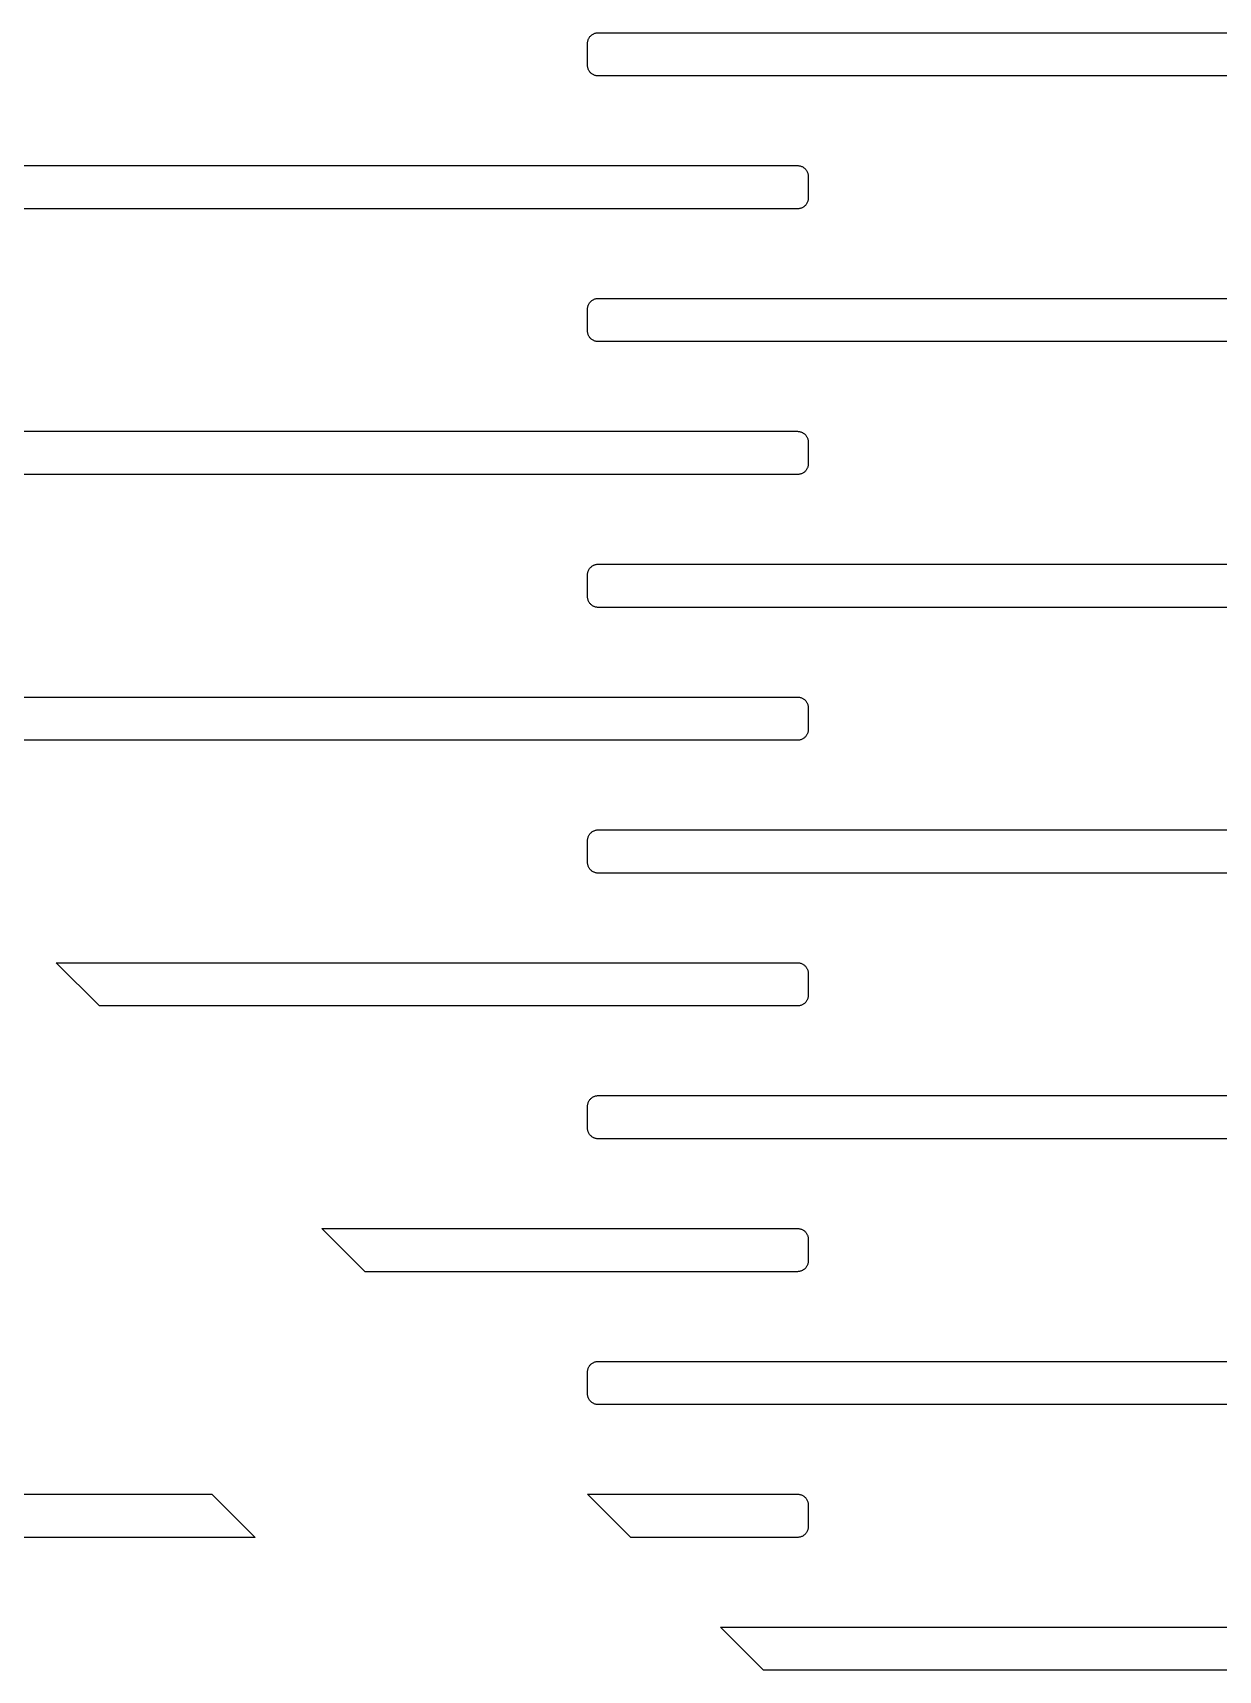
# Model space of a CAD drawing. Header units: metres. Extents: x -218 to 218, y -218 to 218.
# Drawn here: x 38.97 to 74.67, y -55.32 to -6.02 of the extents above; entities that cross this region are included whole.
import ezdxf

# ---------------------------------------------------------------- set-up
doc = ezdxf.new("R2010")
doc.units = ezdxf.units.M

msp = doc.modelspace()

# ---------------------------------------------------------------- linework, layer by layer
for p, q in [((55.6778, -6.3472), (55.6784, -6.32678)), ((55.6778, -6.99719), (55.6778, -6.3472)), ((55.6784, -6.32678), (55.6804, -6.30646)), ((55.6804, -6.30646), (55.6835, -6.2863)), ((55.6835, -6.2863), (55.688, -6.26637)), ((55.688, -6.26637), (55.6937, -6.24677)), ((55.6937, -6.24677), (55.7006, -6.22755)), ((55.7006, -6.22755), (55.7087, -6.20882)), ((55.7087, -6.20882), (55.718, -6.19063)), ((55.718, -6.19063), (55.7284, -6.17305)), ((55.7284, -6.17305), (55.7399, -6.15616)), ((55.7399, -6.15616), (55.7524, -6.14003)), ((55.7524, -6.14003), (55.7659, -6.12471)), ((55.7659, -6.12471), (55.7803, -6.11028)), ((55.7803, -6.11028), (55.7956, -6.09677)), ((55.7956, -6.09677), (55.8118, -6.08426)), ((55.8118, -6.08426), (55.8286, -6.07278)), ((55.8286, -6.07278), (55.8462, -6.06239)), ((55.8462, -6.06239), (55.8644, -6.05313)), ((55.8644, -6.05313), (55.8831, -6.04501)), ((55.8831, -6.04501), (55.9024, -6.0381)), ((55.9024, -6.0381), (55.922, -6.03241)), ((55.922, -6.03241), (55.9419, -6.02795)), ((55.9419, -6.02795), (55.9621, -6.02477)), ((55.9621, -6.02477), (55.9824, -6.02284)), ((55.9824, -6.02284), (56.0028, -6.0222)), ((56.0028, -6.0222), (87.0028, -6.0222)), ((55.6784, -7.01759), (55.6778, -6.99719)), ((55.6804, -7.03793), (55.6784, -7.01759)), ((55.6835, -7.05809), (55.6804, -7.03793)), ((55.688, -7.07802), (55.6835, -7.05809)), ((55.6937, -7.09763), (55.688, -7.07802)), ((55.7006, -7.11684), (55.6937, -7.09763)), ((55.7087, -7.13557), (55.7006, -7.11684)), ((55.718, -7.15376), (55.7087, -7.13557)), ((55.7284, -7.17134), (55.718, -7.15376)), ((55.7399, -7.18822), (55.7284, -7.17134)), ((55.7524, -7.20436), (55.7399, -7.18822)), ((55.7659, -7.21967), (55.7524, -7.20436)), ((55.7803, -7.23412), (55.7659, -7.21967)), ((55.7956, -7.2476), (55.7803, -7.23412)), ((55.8118, -7.26012), (55.7956, -7.2476)), ((55.8286, -7.27161), (55.8118, -7.26012)), ((55.8462, -7.282), (55.8286, -7.27161)), ((55.8644, -7.29126), (55.8462, -7.282)), ((55.8831, -7.29938), (55.8644, -7.29126)), ((55.9024, -7.30629), (55.8831, -7.29938)), ((55.922, -7.31198), (55.9024, -7.30629)), ((55.9419, -7.31644), (55.922, -7.31198)), ((55.9621, -7.31963), (55.9419, -7.31644)), ((55.9824, -7.32155), (55.9621, -7.31963)), ((56.0028, -7.32219), (55.9824, -7.32155)), ((87.0028, -7.32219), (56.0028, -7.32219)), ((31.0028, -10.0222), (62.0028, -10.0222)), ((62.0028, -10.0222), (62.0232, -10.0228)), ((62.0232, -10.0228), (62.0435, -10.0248)), ((62.0435, -10.0248), (62.0637, -10.028)), ((62.0637, -10.028), (62.0836, -10.0324)), ((62.0836, -10.0324), (62.1032, -10.0381)), ((62.1032, -10.0381), (62.1224, -10.045)), ((62.1224, -10.045), (62.1412, -10.0531)), ((62.1412, -10.0531), (62.1594, -10.0624)), ((62.1594, -10.0624), (62.1769, -10.0728)), ((62.1769, -10.0728), (62.1938, -10.0843)), ((62.1938, -10.0843), (62.21, -10.0968)), ((62.21, -10.0968), (62.2253, -10.1103)), ((62.2253, -10.1103), (62.2397, -10.1247)), ((62.2397, -10.1247), (62.2532, -10.14)), ((62.2532, -10.14), (62.2657, -10.1562)), ((62.2657, -10.1562), (62.2772, -10.173)), ((62.2772, -10.173), (62.2876, -10.1906)), ((62.2876, -10.1906), (62.2969, -10.2088)), ((62.2969, -10.2088), (62.305, -10.2276)), ((62.305, -10.2276), (62.3119, -10.2468)), ((62.3119, -10.2468), (62.3176, -10.2664)), ((62.3176, -10.2664), (62.322, -10.2863)), ((62.322, -10.2863), (62.3252, -10.3065)), ((62.3252, -10.3065), (62.3271, -10.3268)), ((62.3271, -10.3268), (62.3278, -10.3472)), ((62.3278, -10.3472), (62.3278, -10.9972)), ((62.0028, -11.3222), (31.0028, -11.3222)), ((62.0232, -11.3215), (62.0028, -11.3222)), ((62.0435, -11.3196), (62.0232, -11.3215)), ((62.0637, -11.3164), (62.0435, -11.3196)), ((62.0836, -11.312), (62.0637, -11.3164)), ((62.1032, -11.3063), (62.0836, -11.312)), ((62.1224, -11.2994), (62.1032, -11.3063)), ((62.1412, -11.2913), (62.1224, -11.2994)), ((62.1594, -11.282), (62.1412, -11.2913)), ((62.1769, -11.2716), (62.1594, -11.282)), ((62.1938, -11.2601), (62.1769, -11.2716)), ((62.21, -11.2476), (62.1938, -11.2601)), ((62.2253, -11.2341), (62.21, -11.2476)), ((62.2397, -11.2197), (62.2253, -11.2341)), ((62.2532, -11.2044), (62.2397, -11.2197)), ((62.2657, -11.1882), (62.2532, -11.2044)), ((62.2772, -11.1713), (62.2657, -11.1882)), ((62.2876, -11.1538), (62.2772, -11.1713)), ((62.2969, -11.1356), (62.2876, -11.1538)), ((62.305, -11.1168), (62.2969, -11.1356)), ((62.3119, -11.0976), (62.305, -11.1168)), ((62.3176, -11.078), (62.3119, -11.0976)), ((62.322, -11.0581), (62.3176, -11.078)), ((62.3252, -11.0379), (62.322, -11.0581)), ((62.3271, -11.0176), (62.3252, -11.0379)), ((62.3278, -10.9972), (62.3271, -11.0176)), ((55.6804, -14.3065), (55.6835, -14.2863)), ((55.6835, -14.2863), (55.688, -14.2664)), ((55.688, -14.2664), (55.6937, -14.2468)), ((55.6937, -14.2468), (55.7006, -14.2276)), ((55.7006, -14.2276), (55.7087, -14.2088)), ((55.7087, -14.2088), (55.718, -14.1906)), ((55.718, -14.1906), (55.7284, -14.173)), ((55.7284, -14.173), (55.7399, -14.1562)), ((55.7399, -14.1562), (55.7524, -14.14)), ((55.7524, -14.14), (55.7659, -14.1247)), ((55.7659, -14.1247), (55.7803, -14.1103)), ((55.7803, -14.1103), (55.7956, -14.0968)), ((55.7956, -14.0968), (55.8118, -14.0843)), ((55.8118, -14.0843), (55.8286, -14.0728)), ((55.8286, -14.0728), (55.8462, -14.0624)), ((55.8462, -14.0624), (55.8644, -14.0531)), ((55.8644, -14.0531), (55.8831, -14.045)), ((55.8831, -14.045), (55.9024, -14.0381)), ((55.9024, -14.0381), (55.922, -14.0324)), ((55.922, -14.0324), (55.9419, -14.028)), ((55.9419, -14.028), (55.9621, -14.0248)), ((55.9621, -14.0248), (55.9824, -14.0228)), ((55.9824, -14.0228), (56.0028, -14.0222)), ((56.0028, -14.0222), (87.0028, -14.0222)), ((55.6778, -14.3472), (55.6784, -14.3268)), ((55.6778, -14.9972), (55.6778, -14.3472)), ((55.6784, -14.3268), (55.6804, -14.3065)), ((55.6784, -15.0176), (55.6778, -14.9972)), ((55.6804, -15.0379), (55.6784, -15.0176)), ((55.6835, -15.0581), (55.6804, -15.0379)), ((55.688, -15.078), (55.6835, -15.0581)), ((55.6937, -15.0976), (55.688, -15.078)), ((55.7006, -15.1168), (55.6937, -15.0976)), ((55.7087, -15.1356), (55.7006, -15.1168)), ((55.718, -15.1538), (55.7087, -15.1356)), ((55.7284, -15.1713), (55.718, -15.1538)), ((55.7399, -15.1882), (55.7284, -15.1713)), ((55.7524, -15.2044), (55.7399, -15.1882)), ((55.7659, -15.2197), (55.7524, -15.2044)), ((55.7803, -15.2341), (55.7659, -15.2197)), ((55.7956, -15.2476), (55.7803, -15.2341)), ((55.8118, -15.2601), (55.7956, -15.2476)), ((55.8286, -15.2716), (55.8118, -15.2601)), ((55.8462, -15.282), (55.8286, -15.2716)), ((55.8644, -15.2913), (55.8462, -15.282)), ((55.8831, -15.2994), (55.8644, -15.2913)), ((55.9024, -15.3063), (55.8831, -15.2994)), ((55.922, -15.312), (55.9024, -15.3063)), ((55.9419, -15.3164), (55.922, -15.312)), ((55.9621, -15.3196), (55.9419, -15.3164)), ((55.9824, -15.3215), (55.9621, -15.3196)), ((56.0028, -15.3222), (55.9824, -15.3215)), ((87.0028, -15.3222), (56.0028, -15.3222)), ((31.0028, -18.0222), (62.0028, -18.0222)), ((62.0028, -18.0222), (62.0232, -18.0228)), ((62.0232, -18.0228), (62.0435, -18.0248)), ((62.0435, -18.0248), (62.0637, -18.028)), ((62.0637, -18.028), (62.0836, -18.0324)), ((62.0836, -18.0324), (62.1032, -18.0381)), ((62.1032, -18.0381), (62.1224, -18.045)), ((62.1224, -18.045), (62.1412, -18.0531)), ((62.1412, -18.0531), (62.1594, -18.0624)), ((62.1594, -18.0624), (62.1769, -18.0728)), ((62.1769, -18.0728), (62.1938, -18.0843)), ((62.1938, -18.0843), (62.21, -18.0968)), ((62.21, -18.0968), (62.2253, -18.1103)), ((62.2253, -18.1103), (62.2397, -18.1247)), ((62.2397, -18.1247), (62.2532, -18.14)), ((62.2532, -18.14), (62.2657, -18.1562)), ((62.2657, -18.1562), (62.2772, -18.173)), ((62.2772, -18.173), (62.2876, -18.1906)), ((62.2876, -18.1906), (62.2969, -18.2088)), ((62.2969, -18.2088), (62.305, -18.2276)), ((62.305, -18.2276), (62.3119, -18.2468)), ((62.3119, -18.2468), (62.3176, -18.2664)), ((62.3176, -18.2664), (62.322, -18.2863)), ((62.322, -18.2863), (62.3252, -18.3065)), ((62.3252, -18.3065), (62.3271, -18.3268)), ((62.3271, -18.3268), (62.3278, -18.3472)), ((62.3278, -18.3472), (62.3278, -18.9972)), ((62.2397, -19.2197), (62.2253, -19.2341)), ((62.2532, -19.2044), (62.2397, -19.2197)), ((62.2657, -19.1882), (62.2532, -19.2044)), ((62.2772, -19.1713), (62.2657, -19.1882)), ((62.2876, -19.1538), (62.2772, -19.1713)), ((62.2969, -19.1356), (62.2876, -19.1538)), ((62.305, -19.1168), (62.2969, -19.1356)), ((62.3119, -19.0976), (62.305, -19.1168)), ((62.3176, -19.078), (62.3119, -19.0976)), ((62.322, -19.0581), (62.3176, -19.078)), ((62.3252, -19.0379), (62.322, -19.0581)), ((62.3271, -19.0176), (62.3252, -19.0379)), ((62.3278, -18.9972), (62.3271, -19.0176)), ((62.0028, -19.3222), (31.0028, -19.3222)), ((62.0232, -19.3215), (62.0028, -19.3222)), ((62.0435, -19.3196), (62.0232, -19.3215)), ((62.0637, -19.3164), (62.0435, -19.3196)), ((62.0836, -19.312), (62.0637, -19.3164)), ((62.1032, -19.3063), (62.0836, -19.312)), ((62.1224, -19.2994), (62.1032, -19.3063)), ((62.1412, -19.2913), (62.1224, -19.2994)), ((62.1594, -19.282), (62.1412, -19.2913)), ((62.1769, -19.2716), (62.1594, -19.282)), ((62.1938, -19.2601), (62.1769, -19.2716)), ((62.21, -19.2476), (62.1938, -19.2601)), ((62.2253, -19.2341), (62.21, -19.2476)), ((55.718, -22.1906), (55.7284, -22.173)), ((55.7284, -22.173), (55.7399, -22.1562)), ((55.7399, -22.1562), (55.7524, -22.14)), ((55.7524, -22.14), (55.7659, -22.1247)), ((55.7659, -22.1247), (55.7803, -22.1103)), ((55.7803, -22.1103), (55.7956, -22.0968)), ((55.7956, -22.0968), (55.8118, -22.0843)), ((55.8118, -22.0843), (55.8286, -22.0728)), ((55.8286, -22.0728), (55.8462, -22.0624)), ((55.8462, -22.0624), (55.8644, -22.0531)), ((55.8644, -22.0531), (55.8831, -22.045)), ((55.8831, -22.045), (55.9024, -22.0381)), ((55.9024, -22.0381), (55.922, -22.0324)), ((55.922, -22.0324), (55.9419, -22.028)), ((55.9419, -22.028), (55.9621, -22.0248)), ((55.9621, -22.0248), (55.9824, -22.0228)), ((55.9824, -22.0228), (56.0028, -22.0222)), ((56.0028, -22.0222), (87.0028, -22.0222)), ((55.6778, -22.3472), (55.6784, -22.3268)), ((55.6778, -22.9972), (55.6778, -22.3472)), ((55.6784, -22.3268), (55.6804, -22.3065)), ((55.6804, -22.3065), (55.6835, -22.2863)), ((55.6835, -22.2863), (55.688, -22.2664)), ((55.688, -22.2664), (55.6937, -22.2468)), ((55.6937, -22.2468), (55.7006, -22.2276)), ((55.7006, -22.2276), (55.7087, -22.2088)), ((55.7087, -22.2088), (55.718, -22.1906)), ((55.6784, -23.0176), (55.6778, -22.9972)), ((55.6804, -23.0379), (55.6784, -23.0176)), ((55.6835, -23.0581), (55.6804, -23.0379)), ((55.688, -23.078), (55.6835, -23.0581)), ((55.6937, -23.0976), (55.688, -23.078)), ((55.7006, -23.1168), (55.6937, -23.0976)), ((55.7087, -23.1356), (55.7006, -23.1168)), ((55.718, -23.1538), (55.7087, -23.1356)), ((55.7284, -23.1713), (55.718, -23.1538)), ((55.7399, -23.1882), (55.7284, -23.1713)), ((55.7524, -23.2044), (55.7399, -23.1882)), ((55.7659, -23.2197), (55.7524, -23.2044)), ((55.7803, -23.2341), (55.7659, -23.2197)), ((55.7956, -23.2476), (55.7803, -23.2341)), ((55.8118, -23.2601), (55.7956, -23.2476)), ((55.8286, -23.2716), (55.8118, -23.2601)), ((55.8462, -23.282), (55.8286, -23.2716)), ((55.8644, -23.2913), (55.8462, -23.282)), ((55.8831, -23.2994), (55.8644, -23.2913)), ((55.9024, -23.3063), (55.8831, -23.2994)), ((55.922, -23.312), (55.9024, -23.3063)), ((55.9419, -23.3164), (55.922, -23.312)), ((55.9621, -23.3196), (55.9419, -23.3164)), ((55.9824, -23.3215), (55.9621, -23.3196)), ((56.0028, -23.3222), (55.9824, -23.3215)), ((87.0028, -23.3222), (56.0028, -23.3222)), ((31.679, -26.0222), (62.0028, -26.0222)), ((62.0028, -26.0222), (62.0232, -26.0228)), ((62.0232, -26.0228), (62.0435, -26.0248)), ((62.0435, -26.0248), (62.0637, -26.028)), ((62.0637, -26.028), (62.0836, -26.0324)), ((62.0836, -26.0324), (62.1032, -26.0381)), ((62.1032, -26.0381), (62.1224, -26.045)), ((62.1224, -26.045), (62.1412, -26.0531)), ((62.1412, -26.0531), (62.1594, -26.0624)), ((62.1594, -26.0624), (62.1769, -26.0728)), ((62.1769, -26.0728), (62.1938, -26.0843)), ((62.1938, -26.0843), (62.21, -26.0968)), ((62.21, -26.0968), (62.2253, -26.1103)), ((62.2253, -26.1103), (62.2397, -26.1247)), ((62.2397, -26.1247), (62.2532, -26.14)), ((62.2532, -26.14), (62.2657, -26.1562)), ((62.2657, -26.1562), (62.2772, -26.173)), ((62.2772, -26.173), (62.2876, -26.1906)), ((62.2876, -26.1906), (62.2969, -26.2088)), ((62.2969, -26.2088), (62.305, -26.2276)), ((62.305, -26.2276), (62.3119, -26.2468)), ((62.3119, -26.2468), (62.3176, -26.2664)), ((62.3176, -26.2664), (62.322, -26.2863)), ((62.322, -26.2863), (62.3252, -26.3065)), ((62.3252, -26.3065), (62.3271, -26.3268)), ((62.3271, -26.3268), (62.3278, -26.3472)), ((62.3278, -26.3472), (62.3278, -26.9972)), ((62.3119, -27.0976), (62.305, -27.1168)), ((62.3176, -27.078), (62.3119, -27.0976)), ((62.322, -27.0581), (62.3176, -27.078)), ((62.3252, -27.0379), (62.322, -27.0581)), ((62.3271, -27.0176), (62.3252, -27.0379)), ((62.3278, -26.9972), (62.3271, -27.0176)), ((62.0028, -27.3222), (32.979, -27.3222)), ((62.0232, -27.3215), (62.0028, -27.3222)), ((62.0435, -27.3196), (62.0232, -27.3215)), ((62.0637, -27.3164), (62.0435, -27.3196)), ((62.0836, -27.312), (62.0637, -27.3164)), ((62.1032, -27.3063), (62.0836, -27.312)), ((62.1224, -27.2994), (62.1032, -27.3063)), ((62.1412, -27.2913), (62.1224, -27.2994)), ((62.1594, -27.282), (62.1412, -27.2913)), ((62.1769, -27.2716), (62.1594, -27.282)), ((62.1938, -27.2601), (62.1769, -27.2716)), ((62.21, -27.2476), (62.1938, -27.2601)), ((62.2253, -27.2341), (62.21, -27.2476)), ((62.2397, -27.2197), (62.2253, -27.2341)), ((62.2532, -27.2044), (62.2397, -27.2197)), ((62.2657, -27.1882), (62.2532, -27.2044)), ((62.2772, -27.1713), (62.2657, -27.1882)), ((62.2876, -27.1538), (62.2772, -27.1713)), ((62.2969, -27.1356), (62.2876, -27.1538)), ((62.305, -27.1168), (62.2969, -27.1356)), ((55.8118, -30.0843), (55.8286, -30.0728)), ((55.8286, -30.0728), (55.8462, -30.0624)), ((55.8462, -30.0624), (55.8644, -30.0531)), ((55.8644, -30.0531), (55.8831, -30.045)), ((55.8831, -30.045), (55.9024, -30.0381)), ((55.9024, -30.0381), (55.922, -30.0324)), ((55.922, -30.0324), (55.9419, -30.028)), ((55.9419, -30.028), (55.9621, -30.0248)), ((55.9621, -30.0248), (55.9824, -30.0228)), ((55.9824, -30.0228), (56.0028, -30.0222)), ((56.0028, -30.0222), (87.0028, -30.0222)), ((55.6778, -30.3472), (55.6784, -30.3268)), ((55.6778, -30.9972), (55.6778, -30.3472)), ((55.6784, -30.3268), (55.6804, -30.3065)), ((55.6804, -30.3065), (55.6835, -30.2863)), ((55.6835, -30.2863), (55.688, -30.2664)), ((55.688, -30.2664), (55.6937, -30.2468)), ((55.6937, -30.2468), (55.7006, -30.2276)), ((55.7006, -30.2276), (55.7087, -30.2088)), ((55.7087, -30.2088), (55.718, -30.1906)), ((55.718, -30.1906), (55.7284, -30.173)), ((55.7284, -30.173), (55.7399, -30.1562)), ((55.7399, -30.1562), (55.7524, -30.14)), ((55.7524, -30.14), (55.7659, -30.1247)), ((55.7659, -30.1247), (55.7803, -30.1103)), ((55.7803, -30.1103), (55.7956, -30.0968)), ((55.7956, -30.0968), (55.8118, -30.0843)), ((55.6784, -31.0176), (55.6778, -30.9972)), ((55.6804, -31.0379), (55.6784, -31.0176)), ((55.6835, -31.0581), (55.6804, -31.0379)), ((55.688, -31.078), (55.6835, -31.0581)), ((55.6937, -31.0976), (55.688, -31.078)), ((55.7006, -31.1168), (55.6937, -31.0976)), ((55.7087, -31.1356), (55.7006, -31.1168)), ((55.718, -31.1538), (55.7087, -31.1356)), ((55.7284, -31.1713), (55.718, -31.1538)), ((55.7399, -31.1882), (55.7284, -31.1713)), ((55.7524, -31.2044), (55.7399, -31.1882)), ((55.7659, -31.2197), (55.7524, -31.2044)), ((55.7803, -31.2341), (55.7659, -31.2197)), ((55.7956, -31.2476), (55.7803, -31.2341)), ((55.8118, -31.2601), (55.7956, -31.2476)), ((55.8286, -31.2716), (55.8118, -31.2601)), ((55.8462, -31.282), (55.8286, -31.2716)), ((55.8644, -31.2913), (55.8462, -31.282)), ((55.8831, -31.2994), (55.8644, -31.2913)), ((55.9024, -31.3063), (55.8831, -31.2994)), ((55.922, -31.312), (55.9024, -31.3063)), ((55.9419, -31.3164), (55.922, -31.312)), ((55.9621, -31.3196), (55.9419, -31.3164)), ((55.9824, -31.3215), (55.9621, -31.3196)), ((56.0028, -31.3222), (55.9824, -31.3215)), ((87.0028, -31.3222), (56.0028, -31.3222)), ((40.979, -35.3222), (39.679, -34.0222)), ((39.679, -34.0222), (62.0028, -34.0222)), ((62.0028, -34.0222), (62.0232, -34.0228)), ((62.0232, -34.0228), (62.0435, -34.0248)), ((62.0435, -34.0248), (62.0637, -34.028)), ((62.0637, -34.028), (62.0836, -34.0324)), ((62.0836, -34.0324), (62.1032, -34.0381)), ((62.1032, -34.0381), (62.1224, -34.045)), ((62.1224, -34.045), (62.1412, -34.0531)), ((62.1412, -34.0531), (62.1594, -34.0624)), ((62.1594, -34.0624), (62.1769, -34.0728)), ((62.1769, -34.0728), (62.1938, -34.0843)), ((62.1938, -34.0843), (62.21, -34.0968)), ((62.21, -34.0968), (62.2253, -34.1103)), ((62.2253, -34.1103), (62.2397, -34.1247)), ((62.2397, -34.1247), (62.2532, -34.14)), ((62.2532, -34.14), (62.2657, -34.1562)), ((62.2657, -34.1562), (62.2772, -34.173)), ((62.2772, -34.173), (62.2876, -34.1906)), ((62.2876, -34.1906), (62.2969, -34.2088)), ((62.2969, -34.2088), (62.305, -34.2276)), ((62.305, -34.2276), (62.3119, -34.2468)), ((62.3119, -34.2468), (62.3176, -34.2664)), ((62.3176, -34.2664), (62.322, -34.2863)), ((62.322, -34.2863), (62.3252, -34.3065)), ((62.3252, -34.3065), (62.3271, -34.3268)), ((62.3271, -34.3268), (62.3278, -34.3472)), ((62.3278, -34.3472), (62.3278, -34.9972)), ((62.3278, -34.9972), (62.3271, -35.0176)), ((62.0028, -35.3222), (40.979, -35.3222)), ((62.0232, -35.3215), (62.0028, -35.3222)), ((62.0435, -35.3196), (62.0232, -35.3215)), ((62.0637, -35.3164), (62.0435, -35.3196)), ((62.0836, -35.312), (62.0637, -35.3164)), ((62.1032, -35.3063), (62.0836, -35.312)), ((62.1224, -35.2994), (62.1032, -35.3063)), ((62.1412, -35.2913), (62.1224, -35.2994)), ((62.1594, -35.282), (62.1412, -35.2913)), ((62.1769, -35.2716), (62.1594, -35.282)), ((62.1938, -35.2601), (62.1769, -35.2716)), ((62.21, -35.2476), (62.1938, -35.2601)), ((62.2253, -35.2341), (62.21, -35.2476)), ((62.2397, -35.2197), (62.2253, -35.2341)), ((62.2532, -35.2044), (62.2397, -35.2197)), ((62.2657, -35.1882), (62.2532, -35.2044)), ((62.2772, -35.1713), (62.2657, -35.1882)), ((62.2876, -35.1538), (62.2772, -35.1713)), ((62.2969, -35.1356), (62.2876, -35.1538)), ((62.305, -35.1168), (62.2969, -35.1356)), ((62.3119, -35.0976), (62.305, -35.1168)), ((62.3176, -35.078), (62.3119, -35.0976)), ((62.322, -35.0581), (62.3176, -35.078)), ((62.3252, -35.0379), (62.322, -35.0581)), ((62.3271, -35.0176), (62.3252, -35.0379)), ((55.6778, -38.3472), (55.6784, -38.3268)), ((55.6778, -38.9972), (55.6778, -38.3472)), ((55.6784, -38.3268), (55.6804, -38.3065)), ((55.6804, -38.3065), (55.6835, -38.2863)), ((55.6835, -38.2863), (55.688, -38.2664)), ((55.688, -38.2664), (55.6937, -38.2468)), ((55.6937, -38.2468), (55.7006, -38.2276)), ((55.7006, -38.2276), (55.7087, -38.2088)), ((55.7087, -38.2088), (55.718, -38.1906)), ((55.718, -38.1906), (55.7284, -38.173)), ((55.7284, -38.173), (55.7399, -38.1562)), ((55.7399, -38.1562), (55.7524, -38.14)), ((55.7524, -38.14), (55.7659, -38.1247)), ((55.7659, -38.1247), (55.7803, -38.1103)), ((55.7803, -38.1103), (55.7956, -38.0968)), ((55.7956, -38.0968), (55.8118, -38.0843)), ((55.8118, -38.0843), (55.8286, -38.0728)), ((55.8286, -38.0728), (55.8462, -38.0624)), ((55.8462, -38.0624), (55.8644, -38.0531)), ((55.8644, -38.0531), (55.8831, -38.045)), ((55.8831, -38.045), (55.9024, -38.0381)), ((55.9024, -38.0381), (55.922, -38.0324)), ((55.922, -38.0324), (55.9419, -38.028)), ((55.9419, -38.028), (55.9621, -38.0248)), ((55.9621, -38.0248), (55.9824, -38.0228)), ((55.9824, -38.0228), (56.0028, -38.0222)), ((56.0028, -38.0222), (87.0028, -38.0222)), ((55.6784, -39.0176), (55.6778, -38.9972)), ((55.6804, -39.0379), (55.6784, -39.0176)), ((55.6835, -39.0581), (55.6804, -39.0379)), ((55.688, -39.078), (55.6835, -39.0581)), ((55.6937, -39.0976), (55.688, -39.078)), ((55.7006, -39.1168), (55.6937, -39.0976)), ((55.7087, -39.1356), (55.7006, -39.1168)), ((55.718, -39.1538), (55.7087, -39.1356)), ((55.7284, -39.1713), (55.718, -39.1538)), ((55.7399, -39.1882), (55.7284, -39.1713)), ((55.7524, -39.2044), (55.7399, -39.1882)), ((55.7659, -39.2197), (55.7524, -39.2044)), ((55.7803, -39.2341), (55.7659, -39.2197)), ((55.7956, -39.2476), (55.7803, -39.2341)), ((55.8118, -39.2601), (55.7956, -39.2476)), ((55.8286, -39.2716), (55.8118, -39.2601)), ((55.8462, -39.282), (55.8286, -39.2716)), ((55.8644, -39.2913), (55.8462, -39.282)), ((55.8831, -39.2994), (55.8644, -39.2913)), ((55.9024, -39.3063), (55.8831, -39.2994)), ((55.922, -39.312), (55.9024, -39.3063)), ((55.9419, -39.3164), (55.922, -39.312)), ((55.9621, -39.3196), (55.9419, -39.3164)), ((55.9824, -39.3215), (55.9621, -39.3196)), ((56.0028, -39.3222), (55.9824, -39.3215)), ((87.0028, -39.3222), (56.0028, -39.3222)), ((48.979, -43.3222), (47.679, -42.0222)), ((47.679, -42.0222), (62.0028, -42.0222)), ((62.0028, -42.0222), (62.0232, -42.0228)), ((62.0232, -42.0228), (62.0435, -42.0248)), ((62.0435, -42.0248), (62.0637, -42.028)), ((62.0637, -42.028), (62.0836, -42.0324)), ((62.0836, -42.0324), (62.1032, -42.0381)), ((62.1032, -42.0381), (62.1224, -42.045)), ((62.1224, -42.045), (62.1412, -42.0531)), ((62.1412, -42.0531), (62.1594, -42.0624)), ((62.1594, -42.0624), (62.1769, -42.0728)), ((62.1769, -42.0728), (62.1938, -42.0843)), ((62.1938, -42.0843), (62.21, -42.0968)), ((62.21, -42.0968), (62.2253, -42.1103)), ((62.2253, -42.1103), (62.2397, -42.1247)), ((62.2397, -42.1247), (62.2532, -42.14)), ((62.2532, -42.14), (62.2657, -42.1562)), ((62.2657, -42.1562), (62.2772, -42.173)), ((62.2772, -42.173), (62.2876, -42.1906)), ((62.2876, -42.1906), (62.2969, -42.2088)), ((62.2969, -42.2088), (62.305, -42.2276)), ((62.305, -42.2276), (62.3119, -42.2468)), ((62.3119, -42.2468), (62.3176, -42.2664)), ((62.3176, -42.2664), (62.322, -42.2863)), ((62.322, -42.2863), (62.3252, -42.3065)), ((62.3252, -42.3065), (62.3271, -42.3268)), ((62.3271, -42.3268), (62.3278, -42.3472)), ((62.3278, -42.3472), (62.3278, -42.9972)), ((62.0028, -43.3222), (48.979, -43.3222)), ((62.0232, -43.3215), (62.0028, -43.3222)), ((62.0435, -43.3196), (62.0232, -43.3215)), ((62.0637, -43.3164), (62.0435, -43.3196)), ((62.0836, -43.312), (62.0637, -43.3164)), ((62.1032, -43.3063), (62.0836, -43.312)), ((62.1224, -43.2994), (62.1032, -43.3063)), ((62.1412, -43.2913), (62.1224, -43.2994)), ((62.1594, -43.282), (62.1412, -43.2913)), ((62.1769, -43.2716), (62.1594, -43.282)), ((62.1938, -43.2601), (62.1769, -43.2716)), ((62.21, -43.2476), (62.1938, -43.2601)), ((62.2253, -43.2341), (62.21, -43.2476)), ((62.2397, -43.2197), (62.2253, -43.2341)), ((62.2532, -43.2044), (62.2397, -43.2197)), ((62.2657, -43.1882), (62.2532, -43.2044)), ((62.2772, -43.1713), (62.2657, -43.1882)), ((62.2876, -43.1538), (62.2772, -43.1713)), ((62.2969, -43.1356), (62.2876, -43.1538)), ((62.305, -43.1168), (62.2969, -43.1356)), ((62.3119, -43.0976), (62.305, -43.1168)), ((62.3176, -43.078), (62.3119, -43.0976)), ((62.322, -43.0581), (62.3176, -43.078)), ((62.3252, -43.0379), (62.322, -43.0581)), ((62.3271, -43.0176), (62.3252, -43.0379)), ((62.3278, -42.9972), (62.3271, -43.0176)), ((55.6778, -46.3472), (55.6784, -46.3268)), ((55.6784, -46.3268), (55.6804, -46.3065)), ((55.6804, -46.3065), (55.6835, -46.2863)), ((55.6835, -46.2863), (55.688, -46.2664)), ((55.688, -46.2664), (55.6937, -46.2468)), ((55.6937, -46.2468), (55.7006, -46.2276)), ((55.7006, -46.2276), (55.7087, -46.2088)), ((55.7087, -46.2088), (55.718, -46.1906)), ((55.718, -46.1906), (55.7284, -46.173)), ((55.7284, -46.173), (55.7399, -46.1562)), ((55.7399, -46.1562), (55.7524, -46.14)), ((55.7524, -46.14), (55.7659, -46.1247)), ((55.7659, -46.1247), (55.7803, -46.1103)), ((55.7803, -46.1103), (55.7956, -46.0968)), ((55.7956, -46.0968), (55.8118, -46.0843)), ((55.8118, -46.0843), (55.8286, -46.0728)), ((55.8286, -46.0728), (55.8462, -46.0624)), ((55.8462, -46.0624), (55.8644, -46.0531)), ((55.8644, -46.0531), (55.8831, -46.045)), ((55.8831, -46.045), (55.9024, -46.0381)), ((55.9024, -46.0381), (55.922, -46.0324)), ((55.922, -46.0324), (55.9419, -46.028)), ((55.9419, -46.028), (55.9621, -46.0248)), ((55.9621, -46.0248), (55.9824, -46.0228)), ((55.9824, -46.0228), (56.0028, -46.0222)), ((56.0028, -46.0222), (87.0028, -46.0222)), ((55.6778, -46.9972), (55.6778, -46.3472)), ((55.6784, -47.0176), (55.6778, -46.9972)), ((55.6804, -47.0379), (55.6784, -47.0176)), ((55.6835, -47.0581), (55.6804, -47.0379)), ((55.688, -47.078), (55.6835, -47.0581)), ((55.6937, -47.0976), (55.688, -47.078)), ((55.7006, -47.1168), (55.6937, -47.0976)), ((55.7087, -47.1356), (55.7006, -47.1168)), ((55.718, -47.1538), (55.7087, -47.1356)), ((55.7284, -47.1713), (55.718, -47.1538)), ((55.7399, -47.1882), (55.7284, -47.1713)), ((55.7524, -47.2044), (55.7399, -47.1882)), ((55.7659, -47.2197), (55.7524, -47.2044)), ((55.7803, -47.2341), (55.7659, -47.2197)), ((55.7956, -47.2476), (55.7803, -47.2341)), ((55.8118, -47.2601), (55.7956, -47.2476)), ((55.8286, -47.2716), (55.8118, -47.2601)), ((55.8462, -47.282), (55.8286, -47.2716)), ((55.8644, -47.2913), (55.8462, -47.282)), ((55.8831, -47.2994), (55.8644, -47.2913)), ((55.9024, -47.3063), (55.8831, -47.2994)), ((55.922, -47.312), (55.9024, -47.3063)), ((55.9419, -47.3164), (55.922, -47.312)), ((55.9621, -47.3196), (55.9419, -47.3164)), ((55.9824, -47.3215), (55.9621, -47.3196)), ((56.0028, -47.3222), (55.9824, -47.3215)), ((87.0028, -47.3222), (56.0028, -47.3222)), ((31.0028, -50.0222), (44.3653, -50.0222)), ((44.3653, -50.0222), (45.6653, -51.3222)), ((56.979, -51.3222), (55.679, -50.0222)), ((55.679, -50.0222), (62.0028, -50.0222)), ((62.0028, -50.0222), (62.0232, -50.0228)), ((62.0232, -50.0228), (62.0435, -50.0248)), ((62.0435, -50.0248), (62.0637, -50.028)), ((62.0637, -50.028), (62.0836, -50.0324)), ((62.0836, -50.0324), (62.1032, -50.0381)), ((62.1032, -50.0381), (62.1224, -50.045)), ((62.1224, -50.045), (62.1412, -50.0531)), ((62.1412, -50.0531), (62.1594, -50.0624)), ((62.1594, -50.0624), (62.1769, -50.0728)), ((62.1769, -50.0728), (62.1938, -50.0843)), ((62.1938, -50.0843), (62.21, -50.0968)), ((62.21, -50.0968), (62.2253, -50.1103)), ((62.2253, -50.1103), (62.2397, -50.1247)), ((62.2397, -50.1247), (62.2532, -50.14)), ((62.2532, -50.14), (62.2657, -50.1562)), ((62.2657, -50.1562), (62.2772, -50.173)), ((62.2772, -50.173), (62.2876, -50.1906)), ((62.2876, -50.1906), (62.2969, -50.2088)), ((62.2969, -50.2088), (62.305, -50.2276)), ((62.305, -50.2276), (62.3119, -50.2468)), ((62.3119, -50.2468), (62.3176, -50.2664)), ((62.3176, -50.2664), (62.322, -50.2863)), ((62.322, -50.2863), (62.3252, -50.3065)), ((62.3252, -50.3065), (62.3271, -50.3268)), ((62.3271, -50.3268), (62.3278, -50.3472)), ((62.3278, -50.3472), (62.3278, -50.9972)), ((62.1769, -51.2716), (62.1594, -51.282)), ((62.1938, -51.2601), (62.1769, -51.2716)), ((62.21, -51.2476), (62.1938, -51.2601)), ((62.2253, -51.2341), (62.21, -51.2476)), ((62.2397, -51.2197), (62.2253, -51.2341)), ((62.2532, -51.2044), (62.2397, -51.2197)), ((62.2657, -51.1882), (62.2532, -51.2044)), ((62.2772, -51.1713), (62.2657, -51.1882)), ((62.2876, -51.1538), (62.2772, -51.1713)), ((62.2969, -51.1356), (62.2876, -51.1538)), ((62.305, -51.1168), (62.2969, -51.1356)), ((62.3119, -51.0976), (62.305, -51.1168)), ((62.3176, -51.078), (62.3119, -51.0976)), ((62.322, -51.0581), (62.3176, -51.078)), ((62.3252, -51.0379), (62.322, -51.0581)), ((62.3271, -51.0176), (62.3252, -51.0379)), ((62.3278, -50.9972), (62.3271, -51.0176)), ((45.6653, -51.3222), (31.0028, -51.3222)), ((62.0028, -51.3222), (56.979, -51.3222)), ((62.0232, -51.3215), (62.0028, -51.3222)), ((62.0435, -51.3196), (62.0232, -51.3215)), ((62.0637, -51.3164), (62.0435, -51.3196)), ((62.0836, -51.312), (62.0637, -51.3164)), ((62.1032, -51.3063), (62.0836, -51.312)), ((62.1224, -51.2994), (62.1032, -51.3063)), ((62.1412, -51.2913), (62.1224, -51.2994)), ((62.1594, -51.282), (62.1412, -51.2913)), ((60.979, -55.3222), (59.679, -54.0222)), ((59.679, -54.0222), (87.0028, -54.0222)), ((87.0028, -55.3222), (60.979, -55.3222))]:
    msp.add_line(p, q)

doc.saveas('drawing.dxf')
